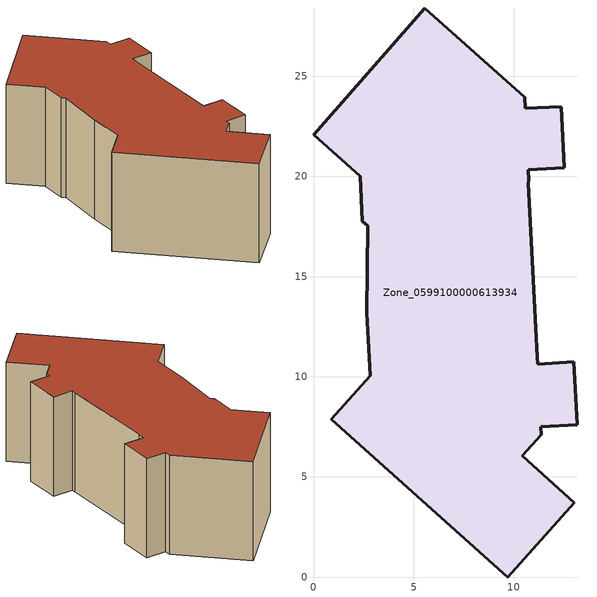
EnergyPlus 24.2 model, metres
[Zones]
Zone_0599100000613934
 floor ground (C_G): 10.4,6.04 13.01,3.71 9.68,0 0.87,7.88 2.81,10.04 2.66,13.21 2.71,17.53 2.43,17.77 2.32,20 0,22.09 5.54,28.41 10.54,23.94 10.57,23.39 12.36,23.49 12.5,20.43 10.71,20.34 10.74,19.82 10.72,19.65 11.17,10.97 11.19,10.63 12.99,10.74 13.16,7.59 11.34,7.5 11.36,7.11 z0
 wall outside (C_F): 13.01,3.71 10.4,6.04 11.36,7.11 11.34,7.5 13.16,7.59 12.99,10.74 11.19,10.63 11.17,10.97 10.72,19.65 10.74,19.82 10.71,20.34 12.5,20.43 12.36,23.49 10.57,23.39 10.54,23.94 5.54,28.41 0,22.09 2.32,20 2.43,17.77 2.71,17.53 2.66,13.21 2.81,10.04 0.87,7.88 9.68,0 13.01,3.71 z0:8.83
 roof outside (C_R): 10.72,19.65 10.74,19.82 10.71,20.34 12.5,20.43 12.36,23.49 10.57,23.39 10.54,23.94 5.54,28.41 0,22.09 2.32,20 2.43,17.77 2.71,17.53 2.66,13.21 2.81,10.04 0.87,7.88 9.68,0 13.01,3.71 10.4,6.04 11.36,7.11 11.34,7.5 13.16,7.59 12.99,10.74 11.19,10.63 11.17,10.97 z8.83
[BUILDING]
Pand.0599100000613934: North Axis=0; Terrain=City; Loads Convergence Tolerance Value=0.04; Temperature Convergence Tolerance Value=0.4; Solar Distribution=FullExterior; Maximum Number of Warmup Days=25; Minimum Number of Warmup Days=1
[Site:Location]
Rotterdam.The.Hague.AP_ZH_NLD Design_Conditions: Latitude=51.96; Longitude=4.45; Time Zone=1; Elevation=-4.5
[SITE:GROUNDTEMPERATURE:BUILDINGSURFACE]
18, 18, 18, 18, 18, 18, 18, 18, 18, 18, 18, 18
[MATERIAL] Thermal Absorptance=0.9; Solar Absorptance=0.7; Visible Absorptance=0.7
Name | Roughness | Thickness | Conductivity | Density | Specific Heat
G.TI.1946 | MediumSmooth | 0.15 | 1 | 540 | 1210
F.TI.1946 | Rough | 0.3 | 0.857143 | 1920 | 840
R.TI.1946 | MediumRough | 0.2 | 0.1 | 1500 | 1000
[CONSTRUCTION]
C_G: G.TI.1946
C_F: F.TI.1946
C_R: R.TI.1946
[ZONE]
Zone_0599100000613934: Type=1; Multiplier=1; Ceiling Height=Autocalculate; Volume=Autocalculate; Floor Area=autocalculate; Part of Total Floor Area=Yes
[ZONEINFILTRATION:DESIGNFLOWRATE]
Infil_Zone_0599100000613934: Zone or ZoneList or Space or SpaceList=Zone_0599100000613934; Schedule=AlwaysOn; Design Flow Rate Calculation Method=Flow/Area; Flow Rate per Floor Area=0.003; Constant Term Coefficient=1; Temperature Term Coefficient=0; Velocity Term Coefficient=0; Velocity Squared Term Coefficient=0
[HVACTEMPLATE:ZONE:IDEALLOADSAIRSYSTEM]
Zone_0599100000613934: Maximum Heating Supply Air Temperature=50; Minimum Cooling Supply Air Temperature=13; Maximum Heating Supply Air Humidity Ratio=0.0156; Minimum Cooling Supply Air Humidity Ratio=0.0077; Heating Limit=NoLimit; Cooling Limit=NoLimit; Dehumidification Control Type=ConstantSensibleHeatRatio; Cooling Sensible Heat Ratio=0.7; Dehumidification Setpoint=60; Humidification Control Type=None; Humidification Setpoint=30; Outdoor Air Method=None; Outdoor Air Flow Rate per Person=0.00944; Outdoor Air Flow Rate per Zone Floor Area=0; Outdoor Air Flow Rate per Zone=0; Demand Controlled Ventilation Type=None; Outdoor Air Economizer Type=NoEconomizer; Heat Recovery Type=None; Sensible Heat Recovery Effectiveness=0.7; Latent Heat Recovery Effectiveness=0.65
[ZONECONTROL:THERMOSTAT]
ThermostatControl_Zone_0599100000613934: Zone or ZoneList=Zone_0599100000613934; Control Type Schedule=DualSetpointControlType; Control 1=Thermostat_Zone_0599100000613934; Temperature Difference Between Cutout And Setpoint=0
[THERMOSTATSETPOINT:DUALSETPOINT]
Thermostat_Zone_0599100000613934: Heating Setpoint Temperature Schedule=HeatingSetpoint_Zone_0599100000613934; Cooling Setpoint Temperature Schedule=CoolingSetpoint_Zone_0599100000613934
[SCHEDULE:COMPACT]
HeatingSetpoint_Zone_0599100000613934: Through: 12/31, For: AllDays, Until: 24:00, 21
CoolingSetpoint_Zone_0599100000613934: Through: 12/31, For: AllDays, Until: 24:00, 24
DualSetpointControlType: Through: 12/31, For: AllDays, Until: 24:00, 4
AlwaysOn: Through: 12/31, For: AllDays, Until: 24:00, 1
